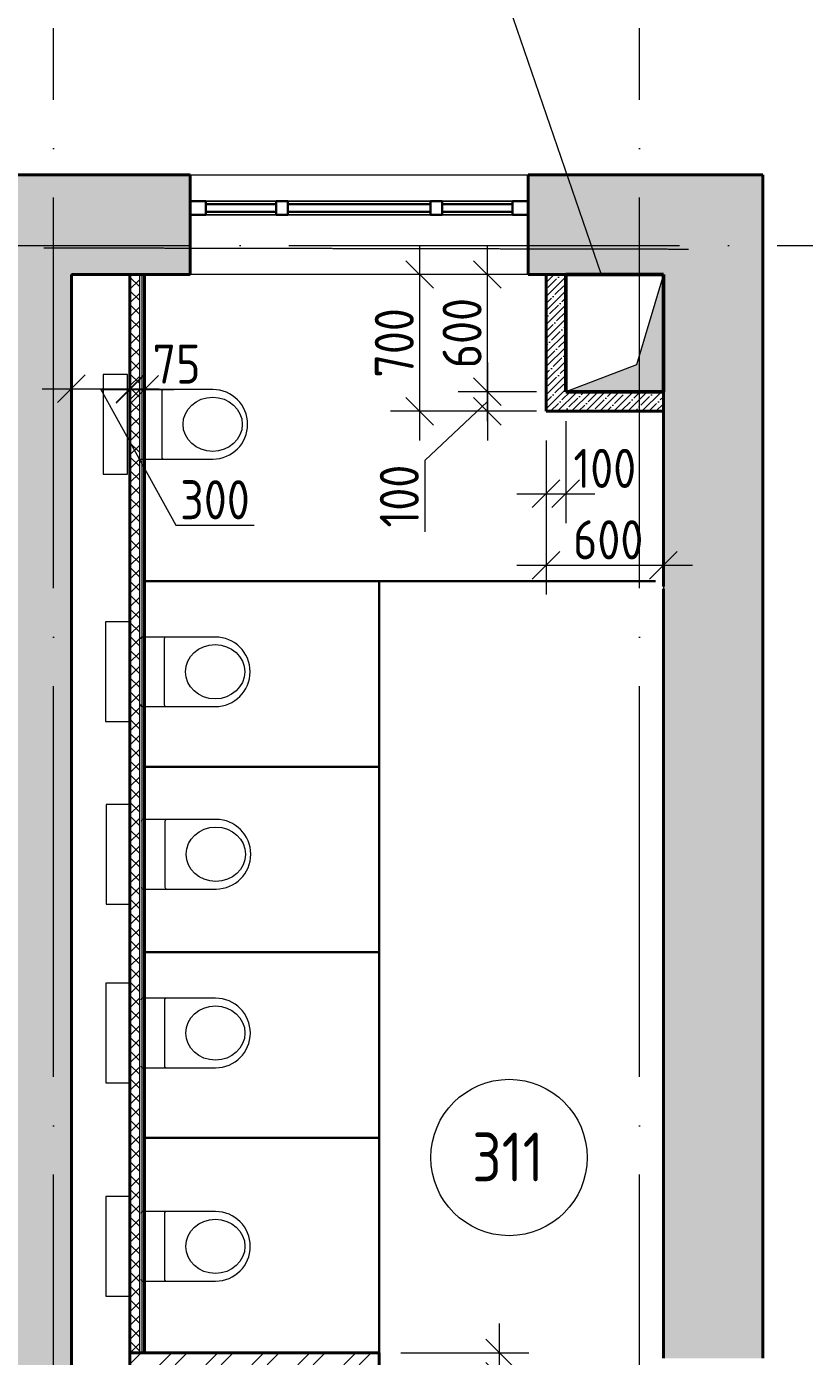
# Model space of a CAD drawing. Header units: millimetres. Extents: x -269164 to 430575, y -569542 to 36130.
# Drawn here: x 185755 to 189736, y -415749 to -408945 of the extents above; entities that cross this region are included whole.
import ezdxf

# ---------------------------------------------------------------- set-up
doc = ezdxf.new("R2010")
doc.units = ezdxf.units.MM
doc.linetypes.add('ADSK_Линия сетки', pattern=[25, 20, -2.5, 0, -2.5])
doc.linetypes.add('ADSK_Сверху', pattern=[4.5, 3, -1.5])
for name, color, linetype, lineweight in [('Витраж', 7, 'Continuous', 18), ('Марки', 7, 'Continuous', 20), ('Марки помещений', 7, 'Continuous', 20), ('Обобщенные модели', 7, 'Continuous', 18), ('Оси', 7, 'Continuous', 9), ('Панели витража', 7, 'Continuous', 18), ('Перекрытие', 7, 'Continuous', 18), ('Размеры', 7, 'Continuous', 9), ('Сантехника', 7, 'Continuous', 18), ('Стены внутренние', 7, 'Continuous', 18), ('Стены наружные', 7, 'Continuous', 18), ('Стены штриховка', 7, 'Continuous', 18), ('Узлы', 7, 'Continuous', 18)]:
    doc.layers.add(name, color=color, linetype=linetype, lineweight=lineweight)
doc.styles.add('GOST Common', font='GOST_Common.ttf', dxfattribs={"width": 0.9, "height": 200})
doc.styles.add('GOST Common_2', font='GOST_Common.ttf', dxfattribs={"width": 0.9, "height": 250})
doc.dimstyles.new('ADSK_Основной_2_мм_Округление_до_1_мм', dxfattribs={"dimscale": 304.8, "dimtxt": 201.142999, "dimasz": 0.463911, "dimexe": 0.492126, "dimexo": 0.492126, "dimgap": 0.098425, "dimtad": 1, "dimdec": 0, "dimdsep": 46, "dimtxsty": 'GOST Common', "dimblk1": 'OBLIQUE', "dimblk2": 'OBLIQUE', "dimsah": 1, "dimcen": 0.09, "dimdle": 0.492126, "dimazin": 2, "dimtfac": 1, "dimtdec": 4, "dimtix": 1, "dimtmove": 0, "dimatfit": 3, "dimfxl": 1, "dimtvp": 1, "dimtolj": 1, "dimtzin": 0, "dimlwd": 20, "dimlwe": 20, "dimarcsym": 2})
doc.dimstyles.new('ADSK_Основной_2_мм_Округление_до_1_мм_1', dxfattribs={"dimscale": 304.8, "dimtxt": 201.142999, "dimasz": 0.463911, "dimexe": 0.492126, "dimexo": 0.492126, "dimgap": 0.098425, "dimtad": 1, "dimdec": 0, "dimdsep": 46, "dimtxsty": 'GOST Common', "dimblk1": 'OBLIQUE', "dimblk2": 'OBLIQUE', "dimsah": 1, "dimcen": 0.09, "dimdle": 0.492126, "dimazin": 2, "dimtfac": 1, "dimtdec": 4, "dimtix": 1, "dimtmove": 1, "dimatfit": 3, "dimfxl": 1, "dimtvp": 1, "dimtolj": 1, "dimtzin": 0, "dimlwd": 20, "dimlwe": 20, "dimarcsym": 2})

# ---------------------------------------------------------------- blocks, each defined once
blk = doc.blocks.new('Прямоугольный импост - 70х20_60мм-1225109-03 План 3-го этажа маркировочный')
at = {"layer": 'Витраж', "color": 253, "linetype": 'ADSK_Сверху', "true_color": 0xaaaaaa}
for p, q in [((39644.1, 2434.5), (39644.1, 2364.5)), ((39724.1, 2434.5), (39644.1, 2434.5)), ((40114.1, 2434.5), (40084.1, 2434.5)), ((39724.1, 2364.5), (39644.1, 2364.5)), ((40114.1, 2364.5), (40084.1, 2364.5))]:
    blk.add_line(p, q, dxfattribs=at)
blk = doc.blocks.new('Прямоугольный импост - 70х20_60мм-1236811-03 План 3-го этажа маркировочный')
at = {"layer": 'Витраж', "color": 253, "linetype": 'ADSK_Сверху', "true_color": 0xaaaaaa}
for p, q in [((-80, 35), (0, 35)), ((0, 35), (0, -35)), ((0, -35), (-80, -35))]:
    blk.add_line(p, q, dxfattribs=at)
blk = doc.blocks.new('Прямоугольный импост - 70х20_60мм-1236812-03 План 3-го этажа маркировочный')
at = {"layer": 'Витраж', "color": 253, "linetype": 'ADSK_Сверху', "true_color": 0xaaaaaa}
for p, q in [((0, 35), (-80, 35)), ((0, -35), (0, 35)), ((-80, -35), (0, -35))]:
    blk.add_line(p, q, dxfattribs=at)
blk = doc.blocks.new('Прямоугольный импост - 70х20_60мм-V3-03 План 3-го этажа маркировочный')
at = {"layer": 'Витраж', "color": 253, "linetype": 'ADSK_Сверху', "true_color": 0xaaaaaa}
for p, q in [((8879.2, 20783.6), (8909.2, 20783.6)), ((9639.2, 20783.6), (9669.2, 20783.6)), ((8879.2, 20713.6), (8909.2, 20713.6)), ((9639.2, 20713.6), (9669.2, 20713.6))]:
    blk.add_line(p, q, dxfattribs=at)
blk = doc.blocks.new('Прямоугольный импост - 70х20_60мм-1225113-03 План 3-го этажа маркировочный')
at = {"layer": 'Витраж', "color": 253, "linetype": 'ADSK_Сверху', "true_color": 0xaaaaaa}
for p, q in [((41024.1, 2434.5), (40994.1, 2434.5)), ((41464.1, 2434.5), (41384.1, 2434.5)), ((41464.1, 2364.5), (41464.1, 2434.5)), ((41024.1, 2364.5), (40994.1, 2364.5)), ((41464.1, 2364.5), (41384.1, 2364.5))]:
    blk.add_line(p, q, dxfattribs=at)
blk = doc.blocks.new('Прямоугольный импост - 70х60мм-1236807-03 План 3-го этажа маркировочный')
at = {"layer": 'Витраж', "color": 253, "linetype": 'ADSK_Сверху', "true_color": 0xaaaaaa}
for p, q in [((-30, 35), (30, 35)), ((30, -35), (-30, -35))]:
    blk.add_line(p, q, dxfattribs=at)
blk = doc.blocks.new('Прямоугольный импост - 70х60мм-1225009-03 План 3-го этажа маркировочный')
at = {"layer": 'Витраж', "color": 253, "linetype": 'ADSK_Сверху', "true_color": 0xaaaaaa}
for p, q in [((41024.1, 2434.5), (41024.1, 2364.5)), ((41384.1, 2434.5), (41024.1, 2434.5)), ((41384.1, 2364.5), (41384.1, 2434.5)), ((41384.1, 2364.5), (41024.1, 2364.5))]:
    blk.add_line(p, q, dxfattribs=at)
blk = doc.blocks.new('Прямоугольный импост - 70х60мм-1464024-03 План 3-го этажа маркировочный')
at = {"layer": 'Витраж', "color": 253, "linetype": 'ADSK_Сверху', "true_color": 0xaaaaaa}
for p, q in [((8909.2, 20783.6), (8909.2, 20713.6)), ((8909.2, 20783.6), (9639.2, 20783.6)), ((9639.2, 20713.6), (9639.2, 20783.6)), ((8909.2, 20713.6), (9639.2, 20713.6))]:
    blk.add_line(p, q, dxfattribs=at)
blk = doc.blocks.new('Системная панель - _AR_Стекло_40мм_привязка по центру-V55-03 План 3-го этажа маркировочный')
at = {"layer": 'Панели витража', "lineweight": 30}
for p, q in [((180, 20), (-180, 20)), ((-180, 20), (-180, -20)), ((180, -20), (180, 20)), ((-180, -20), (180, -20))]:
    blk.add_line(p, q, dxfattribs=at)
blk = doc.blocks.new('Прямоугольный импост - 70х40_60мм-V41-03 План 3-го этажа маркировочный')
at = {"layer": 'Витраж'}
for p, q in [((3738.5, 27378.6), (3738.5, 27738.6)), ((3808.5, 27378.6), (3808.5, 27738.6))]:
    blk.add_line(p, q, dxfattribs=at)
blk = doc.blocks.new('Прямоугольный импост - 70х20_60мм-V56-03 План 3-го этажа маркировочный')
at = {"layer": 'Витраж', "lineweight": 30}
for p, q in [((-80, 35), (0, 35)), ((-80, -35), (-80, 35)), ((0, 35), (0, -35)), ((0, -35), (-80, -35))]:
    blk.add_line(p, q, dxfattribs=at)
blk = doc.blocks.new('Прямоугольный импост - 70х20_60мм-V57-03 План 3-го этажа маркировочный')
at = {"layer": 'Витраж', "lineweight": 30}
for p, q in [((0, 35), (-80, 35)), ((-80, 35), (-80, -35)), ((0, -35), (0, 35)), ((-80, -35), (0, -35))]:
    blk.add_line(p, q, dxfattribs=at)
blk = doc.blocks.new('Прямоугольный импост - 70х40_60мм-V20-03 План 3-го этажа маркировочный')
at = {"layer": 'Витраж'}
for p, q in [((-6006, 11415.4), (-6006, 11055.4)), ((-5936, 11415.4), (-5936, 11055.4))]:
    blk.add_line(p, q, dxfattribs=at)
blk = doc.blocks.new('Системная панель - _AR_Стекло_40мм_привязка по центру-2061107-03 План 3-го этажа маркировочный')
at = {"layer": 'Панели витража', "lineweight": 30}
for p, q in [((365, 20), (-365, 20)), ((-365, 20), (-365, -20)), ((365, -20), (365, 20)), ((-365, -20), (365, -20))]:
    blk.add_line(p, q, dxfattribs=at)
blk = doc.blocks.new('Прямоугольный импост - 70х40_60мм-1464023-03 План 3-го этажа маркировочный')
at = {"layer": 'Витраж'}
for p, q in [((9639.2, 20783.6), (8909.2, 20783.6)), ((9639.2, 20713.6), (8909.2, 20713.6))]:
    blk.add_line(p, q, dxfattribs=at)
blk = doc.blocks.new('Прямоугольный импост - 70х60мм-V58-03 План 3-го этажа маркировочный')
at = {"layer": 'Витраж', "lineweight": 30}
for p, q in [((-30, 35), (30, 35)), ((-30, -35), (-30, 35)), ((30, 35), (30, -35)), ((30, -35), (-30, -35))]:
    blk.add_line(p, q, dxfattribs=at)
blk = doc.blocks.new('ADSK_Марка_Помещение_ОдноЗначение - Номер-247393-03 План 3-го этажа маркировочный')
at = {"layer": 'Марки помещений'}
blk.add_circle((0, 0), 4, dxfattribs=at)
blk = doc.blocks.new('Туалет подвесной-Moderna R-Laufen - 000 White-1870147-04 План 4-го этажа маркировочный')
at = {"layer": 'Обобщенные модели'}
for p, q in [((-53, 409.3), (-53, 37.4)), ((303, 37.4), (303, 409.3)), ((-43.1, 147.8), (293.1, 147.8))]:
    blk.add_line(p, q, dxfattribs=at)
for centre, radius, start, end in [((125, 409.3), 178, 360, 180), ((-43.1, 157.7), 9.89, 180, 270), ((293.1, 157.7), 9.89, 270, 360), ((-43.1, 37.4), 9.89, 180, 270), ((293.1, 37.4), 9.89, 270, 360)]:
    blk.add_arc(centre, radius, start, end, dxfattribs=at)
blk.add_ellipse((125, 408.3), major_axis=(0, 151.6), ratio=0.916517, dxfattribs=at)
at = {"layer": 'Сантехника'}
for p, q in [((380, -27.5), (-130, -27.5)), ((-130, -27.5), (-130, -152.5)), ((380, -152.5), (380, -27.5)), ((-130, -152.5), (380, -152.5))]:
    blk.add_line(p, q, dxfattribs=at)
blk = doc.blocks.new('_Oblique')
at = {"color": 0, "linetype": 'ByBlock', "lineweight": -2}
blk.add_line((-0.5, -0.5), (0.5, 0.5), dxfattribs=at)
blk = doc.blocks.new('*D12243')
at = {"layer": 'Defpoints', "color": 0, "transparency": 16777216}
for p in [(188113.8, -410213.3), (188474.2, -410213.3), (188474.2, -410813.3)]:
    blk.add_point(p, dxfattribs=at)
at = {"layer": 'Размеры', "color": 0, "lineweight": 20, "transparency": 16777216}
for p, q in [((188113.8, -410963.3), (188113.8, -410063.3)), ((188324.2, -410213.3), (187963.8, -410213.3)), ((188324.2, -410813.3), (187963.8, -410813.3))]:
    blk.add_line(p, q, dxfattribs=at)
at = {"layer": 'Размеры', "color": 0, "lineweight": 20, "transparency": 16777216, "xscale": 141.4, "yscale": 141.4, "zscale": 141.4}
for p, rotation in [((188113.8, -410213.3), 90), ((188113.8, -410813.3), 270)]:
    blk.add_blockref('_Oblique', p, dxfattribs=dict(at, rotation=rotation))
at = {"layer": 'Размеры', "color": 0, "lineweight": 20, "transparency": 16777216, "insert": (187983.8, -410513.3), "char_height": 200, "width": 560.473, "attachment_point": 5, "rotation": 90, "style": 'GOST Common'}
blk.add_mtext('\\A1;600', dxfattribs=at)
blk = doc.blocks.new('*D12347')
at = {"layer": 'Defpoints', "color": 0, "transparency": 16777216}
for p in [(187519.6, -415731.8), (188175.7, -415731.8), (187519.6, -415851.8)]:
    blk.add_point(p, dxfattribs=at)
at = {"layer": 'Размеры', "color": 0, "lineweight": 20, "transparency": 16777216}
for p, q in [((188175.7, -416001.8), (188175.7, -415581.8)), ((187669.6, -415731.8), (188325.7, -415731.8)), ((187669.6, -415851.8), (188325.7, -415851.8))]:
    blk.add_line(p, q, dxfattribs=at)
at = {"layer": 'Размеры', "color": 0, "lineweight": 20, "transparency": 16777216, "xscale": 141.4, "yscale": 141.4, "zscale": 141.4}
for p, rotation in [((188175.7, -415731.8), 90), ((188175.7, -415851.8), 270)]:
    blk.add_blockref('_Oblique', p, dxfattribs=dict(at, rotation=rotation))
at = {"layer": 'Размеры', "color": 0, "transparency": 16777216, "insert": (188045.7, -416109.6), "char_height": 200, "attachment_point": 5, "rotation": 90, "style": 'GOST Common'}
blk.add_mtext('\\A1;120', dxfattribs=at)
blk = doc.blocks.new('*D12348')
at = {"layer": 'Defpoints', "color": 0, "transparency": 16777216}
for p in [(185983.7, -410213.3), (186283.7, -410213.3), (186283.7, -410798.1)]:
    blk.add_point(p, dxfattribs=at)
at = {"layer": 'Размеры', "color": 0, "lineweight": 20, "transparency": 16777216}
for p, q in [((185983.7, -410363.3), (185983.7, -410948.1)), ((186283.7, -410363.3), (186283.7, -410948.1)), ((185833.7, -410798.1), (186433.7, -410798.1)), ((186133.7, -410798.1), (186518.2, -411496.1)), ((186518.2, -411496.1), (186920.2, -411496.1))]:
    blk.add_line(p, q, dxfattribs=at)
at = {"layer": 'Размеры', "color": 0, "lineweight": 20, "transparency": 16777216, "xscale": 141.4, "yscale": 141.4, "zscale": 141.4, "rotation": 180}
blk.add_blockref('_Oblique', (185983.7, -410798.1), dxfattribs=at)
at = {"layer": 'Размеры', "color": 0, "lineweight": 20, "transparency": 16777216, "xscale": 141.4, "yscale": 141.4, "zscale": 141.4}
blk.add_blockref('_Oblique', (186283.7, -410798.1), dxfattribs=at)
at = {"layer": 'Размеры', "color": 0, "transparency": 16777216, "insert": (186719.2, -411366.1), "char_height": 200, "attachment_point": 5, "style": 'GOST Common'}
blk.add_mtext('\\A1;300', dxfattribs=at)
blk = doc.blocks.new('*D12349')
at = {"layer": 'Defpoints', "color": 0, "transparency": 16777216}
for p in [(186283.7, -410213.3), (186358.7, -410213.3), (186358.7, -410801.7)]:
    blk.add_point(p, dxfattribs=at)
at = {"layer": 'Размеры', "color": 0, "lineweight": 20, "transparency": 16777216}
for p, q in [((186283.7, -410363.3), (186283.7, -410951.7)), ((186358.7, -410363.3), (186358.7, -410951.7)), ((186133.7, -410801.7), (186508.7, -410801.7))]:
    blk.add_line(p, q, dxfattribs=at)
at = {"layer": 'Размеры', "color": 0, "lineweight": 20, "transparency": 16777216, "xscale": 141.4, "yscale": 141.4, "zscale": 141.4, "rotation": 180}
blk.add_blockref('_Oblique', (186283.7, -410801.7), dxfattribs=at)
at = {"layer": 'Размеры', "color": 0, "lineweight": 20, "transparency": 16777216, "xscale": 141.4, "yscale": 141.4, "zscale": 141.4}
blk.add_blockref('_Oblique', (186358.7, -410801.7), dxfattribs=at)
at = {"layer": 'Размеры', "color": 0, "transparency": 16777216, "insert": (186522.2, -410671.7), "char_height": 200, "attachment_point": 5, "style": 'GOST Common'}
blk.add_mtext('\\A1;75', dxfattribs=at)
blk = doc.blocks.new('*D12350')
at = {"layer": 'Defpoints', "color": 0, "transparency": 16777216}
for p in [(188514.2, -410813.3), (188113.8, -410913.3), (188514.2, -410913.3)]:
    blk.add_point(p, dxfattribs=at)
at = {"layer": 'Размеры', "color": 0, "lineweight": 20, "transparency": 16777216}
for p, q in [((188113.8, -410663.3), (188113.8, -411063.3)), ((188113.8, -410863.3), (187792.6, -411164.4)), ((188364.2, -410813.3), (187963.8, -410813.3)), ((188364.2, -410913.3), (187963.8, -410913.3)), ((187792.6, -411164.4), (187792.6, -411530.4))]:
    blk.add_line(p, q, dxfattribs=at)
at = {"layer": 'Размеры', "color": 0, "lineweight": 20, "transparency": 16777216, "xscale": 141.4, "yscale": 141.4, "zscale": 141.4}
for p, rotation in [((188113.8, -410813.3), 90), ((188113.8, -410913.3), 270)]:
    blk.add_blockref('_Oblique', p, dxfattribs=dict(at, rotation=rotation))
at = {"layer": 'Размеры', "color": 0, "transparency": 16777216, "insert": (187662.6, -411347.4), "char_height": 200, "attachment_point": 5, "rotation": 90, "style": 'GOST Common'}
blk.add_mtext('\\A1;100', dxfattribs=at)
blk = doc.blocks.new('*D12351')
at = {"layer": 'Defpoints', "color": 0, "transparency": 16777216}
for p in [(188414.2, -410213.3), (187766.7, -410913.3), (188414.2, -410913.3)]:
    blk.add_point(p, dxfattribs=at)
at = {"layer": 'Размеры', "color": 0, "lineweight": 20, "transparency": 16777216}
for p, q in [((187766.7, -410063.3), (187766.7, -411063.3)), ((188264.2, -410213.3), (187616.7, -410213.3)), ((188264.2, -410913.3), (187616.7, -410913.3))]:
    blk.add_line(p, q, dxfattribs=at)
at = {"layer": 'Размеры', "color": 0, "lineweight": 20, "transparency": 16777216, "xscale": 141.4, "yscale": 141.4, "zscale": 141.4}
for p, rotation in [((187766.7, -410213.3), 90), ((187766.7, -410913.3), 270)]:
    blk.add_blockref('_Oblique', p, dxfattribs=dict(at, rotation=rotation))
at = {"layer": 'Размеры', "color": 0, "transparency": 16777216, "insert": (187636.7, -410563.3), "char_height": 200, "attachment_point": 5, "rotation": 90, "style": 'GOST Common'}
blk.add_mtext('\\A1;700', dxfattribs=at)
blk = doc.blocks.new('*D12352')
at = {"layer": 'Defpoints', "color": 0, "transparency": 16777216}
for p in [(188414.2, -410913.3), (189014.2, -410913.3), (189014.2, -411701)]:
    blk.add_point(p, dxfattribs=at)
at = {"layer": 'Размеры', "color": 0, "lineweight": 20, "transparency": 16777216}
for p, q in [((188414.2, -411063.3), (188414.2, -411851)), ((189014.2, -411063.3), (189014.2, -411851)), ((188264.2, -411701), (189164.2, -411701))]:
    blk.add_line(p, q, dxfattribs=at)
at = {"layer": 'Размеры', "color": 0, "lineweight": 20, "transparency": 16777216, "xscale": 141.4, "yscale": 141.4, "zscale": 141.4, "rotation": 180}
blk.add_blockref('_Oblique', (188414.2, -411701), dxfattribs=at)
at = {"layer": 'Размеры', "color": 0, "lineweight": 20, "transparency": 16777216, "xscale": 141.4, "yscale": 141.4, "zscale": 141.4}
blk.add_blockref('_Oblique', (189014.2, -411701), dxfattribs=at)
at = {"layer": 'Размеры', "color": 0, "transparency": 16777216, "insert": (188731.8, -411571), "char_height": 200, "attachment_point": 5, "style": 'GOST Common'}
blk.add_mtext('\\A1;600', dxfattribs=at)
blk = doc.blocks.new('*D12235')
at = {"layer": 'Defpoints', "color": 0, "transparency": 16777216}
for p in [(188514.2, -410813.3), (188414.2, -410913.3), (188514.2, -411335.5)]:
    blk.add_point(p, dxfattribs=at)
at = {"layer": 'Размеры', "color": 0, "lineweight": 20, "transparency": 16777216}
for p, q in [((188514.2, -410963.3), (188514.2, -411485.5)), ((188414.2, -411063.3), (188414.2, -411485.5)), ((188264.2, -411335.5), (188664.2, -411335.5))]:
    blk.add_line(p, q, dxfattribs=at)
at = {"layer": 'Размеры', "color": 0, "lineweight": 20, "transparency": 16777216, "xscale": 141.4, "yscale": 141.4, "zscale": 141.4, "rotation": 180}
blk.add_blockref('_Oblique', (188414.2, -411335.5), dxfattribs=at)
at = {"layer": 'Размеры', "color": 0, "lineweight": 20, "transparency": 16777216, "xscale": 141.4, "yscale": 141.4, "zscale": 141.4}
blk.add_blockref('_Oblique', (188514.2, -411335.5), dxfattribs=at)
at = {"layer": 'Размеры', "color": 0, "transparency": 16777216, "insert": (188714.5, -411205.5), "char_height": 200, "attachment_point": 5, "style": 'GOST Common'}
blk.add_mtext('\\A1;100', dxfattribs=at)

msp = doc.modelspace()

# ---------------------------------------------------------------- hatches: boundary and pattern name
at = {"layer": 'Стены внутренние', "true_color": 0xc0c0c0}
msp.add_hatch(color=9, dxfattribs=at).paths.add_polyline_path([(185654.8, -417619.04), (185983.71, -417619.04), (185983.71, -410213.29), (185603.71, -410213.29), (185603.71, -417619.04), (185654.41, -417619.04)])
at = {"layer": 'Стены внутренние', "lineweight": 9}
h = msp.add_hatch(dxfattribs=at)
h.set_pattern_fill('FP_5', color=256, style=0, pattern_type=2)
h.set_pattern_definition([(45, (178182.906, -430621.92), (-35.35534, 35.35534), []), (135, (178182.906, -430621.92), (-35.35534, -35.35534), [])])
h.paths.add_polyline_path([(186334.71, -415731.8), (186333.71, -410213.29), (186283.71, -410213.29), (186283.71, -415731.8)])
h = msp.add_hatch(dxfattribs=at)
h.set_pattern_fill('ANSI35', color=256, scale=8, style=0)
h.set_pattern_definition([(45, (186627.055, -422601.454), (-35.92102, 35.92102), []), (45, (186662.976, -422601.454), (-35.92102, 35.92102), [63.5, -12.7, 0, -12.7])])
h.paths.add_polyline_path([(188414.22, -410913.29), (188414.22, -410213.29), (188514.22, -410213.29), (188514.22, -410813.29), (189014.22, -410813.29), (189014.22, -410913.29)])
h = msp.add_hatch(dxfattribs=at)
h.set_pattern_fill('FP_2', color=256, style=0, pattern_type=2)
h.set_pattern_definition([(45, (178170.9, -433016.43), (-117.8655, 117.8655), []), (45, (178249.48, -433016.43), (-117.8655, 117.8655), [])])
h.paths.add_polyline_path([(187558.71, -415851.8), (187558.71, -415731.8), (186283.71, -415731.8), (186283.71, -417619.04), (186403.71, -417619.04), (186403.71, -415851.8), (187504.65, -415851.8)])
at = {"layer": 'Стены наружные', "true_color": 0xc0c0c0}
h = msp.add_hatch(color=9, dxfattribs=at)
h.paths.add_polyline_path([(189014.22, -410213.29), (189524.22, -410213.29), (189524.22, -409703.29), (188322.11, -409703.29), (188322.11, -410213.29), (188406.35, -410213.29)])
h.paths.add_polyline_path([(181945.29, -410213.29), (182888.64, -410213.29), (182888.64, -409703.29), (181616.41, -409703.29), (181616.41, -410213.29), (181893.03, -410213.29)])
h.paths.add_polyline_path([(186379.06, -410213.29), (186592.11, -410213.29), (186592.11, -409703.29), (184618.64, -409703.29), (184618.64, -410213.29), (185983.71, -410213.29)])
h = msp.add_hatch(color=9, dxfattribs=at)
h.paths.add_polyline_path([(189266.26, -417055.29), (189524.22, -417055.29), (189524.22, -416608.94), (189014.22, -416608.94), (189014.22, -417055.29), (189144.55, -417055.29)])
h.paths.add_polyline_path([(189524.22, -415758.94), (189524.22, -410213.29), (189014.22, -410213.29), (189014.22, -415758.94), (189266.43, -415758.94)])
at = {"layer": 'Узлы', "lineweight": 50, "true_color": 0xf26722}
msp.add_hatch(color=30, dxfattribs=at).paths.add_polyline_path([(188814.22, -410813.29), (189014.22, -410813.29), (189014.22, -410213.29), (188876.72, -410675.79), (188514.22, -410813.29)])

# ---------------------------------------------------------------- linework, layer by layer
at = {"color": 18, "lineweight": 30, "true_color": 0x000000}
msp.add_line((187558.71, -411781.8), (187558.71, -415731.8), dxfattribs=at)
msp.add_lwpolyline([(186358.71, -415731.8), (186358.71, -414631.8), (187558.71, -414631.8), (186358.71, -414631.8), (186358.71, -413681.8), (187558.71, -413681.8), (187558.71, -412731.8), (186358.71, -412731.8), (186358.71, -411781.8), (188974.22, -411781.8)], dxfattribs=at)
at = {"layer": 'Марки', "color": 30, "true_color": 0xf26722}
msp.add_line((188697.83, -410215.1), (188090.45, -408450.78), dxfattribs=at)
at = {"layer": 'Обобщенные модели', "color": 30, "true_color": 0xf26722}
for p, q in [((189014.22, -410213.29), (188514.22, -410213.29)), ((188514.22, -410213.29), (188514.22, -410813.29))]:
    msp.add_line(p, q, dxfattribs=at)
at = {"layer": 'Оси', "linetype": 'ADSK_Линия сетки', "ltscale": 100}
for p, q in [((185892.82, -439320.18), (185892.82, -408953.12)), ((188892.82, -439320.18), (188892.82, -408953.12)), ((167096.68, -410065.13), (235324.62, -410065.13))]:
    msp.add_line(p, q, dxfattribs=at)
at = {"layer": 'Перекрытие', "color": 9, "linetype": 'ADSK_Сверху', "true_color": 0xaad4d4}
msp.add_line((185842.03, -410076.51), (189144.55, -410083.06), dxfattribs=at)
at = {"layer": 'Стены внутренние', "lineweight": 40}
for p, q in [((185983.71, -417619.04), (185983.71, -410213.29)), ((186268.25, -410213.29), (186213.25, -410213.29)), ((186283.71, -410213.29), (186283.71, -413282.33)), ((186283.71, -410213.29), (186283.71, -415731.8)), ((186358.71, -413254.33), (186358.71, -410213.29)), ((186358.71, -415731.8), (186358.71, -410213.29)), ((188533.25, -410213.29), (188385.25, -410213.29)), ((188414.22, -410913.29), (188414.22, -410213.29)), ((188514.22, -410813.29), (188514.22, -410213.29)), ((189014.22, -410813.29), (188514.22, -410813.29)), ((189014.22, -410913.29), (188414.22, -410913.29)), ((189014.22, -411013.6), (189014.22, -410865.6)), ((187558.71, -415731.8), (186283.71, -415731.8)), ((186283.71, -415731.8), (186283.71, -417619.04)), ((187558.71, -415851.8), (187558.71, -415731.8))]:
    msp.add_line(p, q, dxfattribs=at)
at = {"layer": 'Стены наружные', "lineweight": 40}
for p, q in [((186592.11, -409703.29), (184618.64, -409703.29)), ((186592.11, -410213.29), (186592.11, -409703.29)), ((189524.22, -409703.29), (188322.11, -409703.29)), ((188322.11, -409703.29), (188322.11, -410213.29)), ((189524.22, -415758.94), (189524.22, -409703.29)), ((185983.71, -410213.29), (186213.25, -410213.29)), ((186268.25, -410213.29), (186592.11, -410213.29)), ((188322.11, -410213.29), (188385.25, -410213.29)), ((188533.25, -410213.29), (189014.22, -410213.29)), ((189014.22, -410213.29), (189014.22, -410865.6)), ((189014.22, -411013.6), (189014.22, -411810.04)), ((189014.22, -411822.04), (189014.22, -415758.94))]:
    msp.add_line(p, q, dxfattribs=at)
at = {"layer": 'Стены наружные'}
for p, q in [((186592.11, -409703.29), (188322.11, -409703.29)), ((188322.11, -410213.29), (186592.11, -410213.29))]:
    msp.add_line(p, q, dxfattribs=at)
at = {"layer": 'Стены штриховка'}
for p, q in [((186334.71, -415731.8), (186334.71, -410213.29)), ((186346.71, -415731.8), (186346.71, -410213.29))]:
    msp.add_line(p, q, dxfattribs=at)
at = {"layer": 'Узлы', "color": 30, "lineweight": 50, "true_color": 0xf26722}
for p, q in [((188514.22, -410813.29), (188514.22, -410213.29)), ((188514.22, -410213.29), (189014.22, -410213.29)), ((189014.22, -410213.29), (189014.22, -410813.29)), ((189014.22, -410813.29), (188514.22, -410813.29))]:
    msp.add_line(p, q, dxfattribs=at)
at = {"layer": 'Узлы', "color": 30, "true_color": 0xf26722}
for p, q in [((189014.22, -410213.29), (188876.72, -410675.79)), ((189014.22, -410813.29), (189014.22, -410213.29)), ((188876.72, -410675.79), (188514.22, -410813.29)), ((188514.22, -410813.29), (189014.22, -410813.29))]:
    msp.add_line(p, q, dxfattribs=at)

# ---------------------------------------------------------------- block references
at = {"layer": 'Витраж', "color": 253, "linetype": 'ADSK_Сверху', "true_color": 0xaaaaaa, "rotation": 180}
for name, p in [('Прямоугольный импост - 70х20_60мм-1236812-03 План 3-го этажа маркировочный', (186592.11, -409873.29)), ('Прямоугольный импост - 70х20_60мм-1225113-03 План 3-го этажа маркировочный', (228056.21, -407473.78)), ('Прямоугольный импост - 70х60мм-1225009-03 План 3-го этажа маркировочный', (228056.21, -407473.78)), ('Прямоугольный импост - 70х20_60мм-1225109-03 План 3-го этажа маркировочный', (227966.21, -407473.78)), ('Прямоугольный импост - 70х60мм-1225009-03 План 3-го этажа маркировочный', (229266.21, -407473.78))]:
    msp.add_blockref(name, p, dxfattribs=at)
at = {"layer": 'Витраж'}
for name, p, rotation in [('Прямоугольный импост - 70х20_60мм-V57-03 План 3-го этажа маркировочный', (186592.11, -409873.29), 180), ('Прямоугольный импост - 70х40_60мм-V41-03 План 3-го этажа маркировочный', (214410.72, -413646.79), 90.0000000000005), ('Прямоугольный импост - 70х40_60мм-V20-03 План 3-го этажа маркировочный', (176826.71, -415844.33), 270)]:
    msp.add_blockref(name, p, dxfattribs=dict(at, rotation=rotation))
at = {"layer": 'Витраж', "color": 253, "linetype": 'ADSK_Сверху', "true_color": 0xaaaaaa, "extrusion": (0, 0, -1), "rotation": 180}
for name, p in [('Прямоугольный импост - 70х60мм-1236807-03 План 3-го этажа маркировочный', (-187062.11, -409873.29)), ('Прямоугольный импост - 70х60мм-1236807-03 План 3-го этажа маркировочный', (-187852.11, -409873.29)), ('Прямоугольный импост - 70х20_60мм-1236811-03 План 3-го этажа маркировочный', (-188322.11, -409873.29))]:
    msp.add_blockref(name, p, dxfattribs=at)
at = {"layer": 'Витраж', "extrusion": (0, 0, -1), "rotation": 180}
for name, p in [('Прямоугольный импост - 70х60мм-V58-03 План 3-го этажа маркировочный', (-187062.11, -409873.29)), ('Прямоугольный импост - 70х60мм-V58-03 План 3-го этажа маркировочный', (-187852.11, -409873.29)), ('Прямоугольный импост - 70х20_60мм-V56-03 План 3-го этажа маркировочный', (-188322.11, -409873.29))]:
    msp.add_blockref(name, p, dxfattribs=at)
at = {"layer": 'Витраж', "color": 253, "linetype": 'ADSK_Сверху', "true_color": 0xaaaaaa}
for name in ['Прямоугольный импост - 70х20_60мм-V3-03 План 3-го этажа маркировочный', 'Прямоугольный импост - 70х60мм-1464024-03 План 3-го этажа маркировочный']:
    msp.add_blockref(name, (178182.91, -430621.92), dxfattribs=at)
at = {"layer": 'Витраж'}
msp.add_blockref('Прямоугольный импост - 70х40_60мм-1464023-03 План 3-го этажа маркировочный', (178182.91, -430621.92), dxfattribs=at)
at = {"layer": 'Марки помещений', "xscale": 99.99999999999993, "yscale": 99.99999999999993, "zscale": 99.99999999999993}
msp.add_blockref('ADSK_Марка_Помещение_ОдноЗначение - Номер-247393-03 План 3-го этажа маркировочный', (188224.22, -414731.65), dxfattribs=at)
at = {"layer": 'Панели витража'}
for name, p in [('Системная панель - _AR_Стекло_40мм_привязка по центру-V55-03 План 3-го этажа маркировочный', (186852.11, -409873.29)), ('Системная панель - _AR_Стекло_40мм_привязка по центру-2061107-03 План 3-го этажа маркировочный', (187457.11, -409873.29)), ('Системная панель - _AR_Стекло_40мм_привязка по центру-V55-03 План 3-го этажа маркировочный', (188062.11, -409873.29))]:
    msp.add_blockref(name, p, dxfattribs=at)
at = {"layer": 'Сантехника', "rotation": 269.9999999999999}
for p in [(186298.87, -410854.75), (186311.28, -412121.26), (186314.89, -413054.77), (186312.64, -413969.81), (186312.54, -415061.34)]:
    msp.add_blockref('Туалет подвесной-Moderna R-Laufen - 000 White-1870147-04 План 4-го этажа маркировочный', p, dxfattribs=at)

# ---------------------------------------------------------------- texts
at = {"layer": 'Марки помещений', "lineweight": 9, "insert": (188035.66, -414603.93), "char_height": 250, "width": 468.9872, "attachment_point": 1, "style": 'GOST Common_2'}
msp.add_mtext('311', dxfattribs=at)

# ---------------------------------------------------------------- dimensions: what is measured, and where the dimension line sits
at = {"layer": 'Размеры', "color": 18, "true_color": 0x000000}
for base, p1, p2, picture, middle in [((187766.69, -410913.29), (188414.22, -410213.29), (188414.22, -410913.29), '*D12351', (187766.69, -410563.29)), ((188113.83, -410913.29), (188514.22, -410813.29), (188514.22, -410913.29), '*D12350', (187792.64, -411194.39)), ((188175.66, -415731.8), (187519.65, -415851.8), (187519.65, -415731.8), '*D12347', (188175.66, -416109.62))]:
    dim = msp.add_linear_dim(base=base, p1=p1, p2=p2, angle=90, dimstyle='ADSK_Основной_2_мм_Округление_до_1_мм_1', override={"dimpost": '<>'}, dxfattribs=at)
    dim.commit()
    dim.dimension.update_dxf_attribs({"geometry": picture, "text_midpoint": middle, "dimtype": 160})
at = {"layer": 'Размеры', "lineweight": 20}
dim = msp.add_linear_dim(base=(188113.83, -410213.29), p1=(188474.22, -410813.29), p2=(188474.22, -410213.29), angle=90, dimstyle='ADSK_Основной_2_мм_Округление_до_1_мм', override={"dimpost": '<>', "dimfxl": 1500}, dxfattribs=at)
dim.commit()
dim.dimension.update_dxf_attribs({"geometry": '*D12243', "text_midpoint": (187983.83, -410513.29)})
at = {"layer": 'Размеры', "color": 18, "true_color": 0x000000}
for base, p1, p2, picture, middle in [((186283.71, -410798.09), (185983.71, -410213.29), (186283.71, -410213.29), '*D12348', (186548.22, -411496.12)), ((186358.71, -410801.75), (186283.71, -410213.29), (186358.71, -410213.29), '*D12349', (186522.2, -410801.75)), ((188514.22, -411335.55), (188414.22, -410913.29), (188514.22, -410813.29), '*D12235', (188714.47, -411335.55)), ((189014.22, -411700.97), (188414.22, -410913.29), (189014.22, -410913.29), '*D12352', (188731.78, -411700.97))]:
    dim = msp.add_linear_dim(base=base, p1=p1, p2=p2, dimstyle='ADSK_Основной_2_мм_Округление_до_1_мм_1', override={"dimpost": '<>'}, dxfattribs=at)
    dim.commit()
    dim.dimension.update_dxf_attribs({"geometry": picture, "text_midpoint": middle, "dimtype": 160})

doc.saveas('drawing.dxf')
